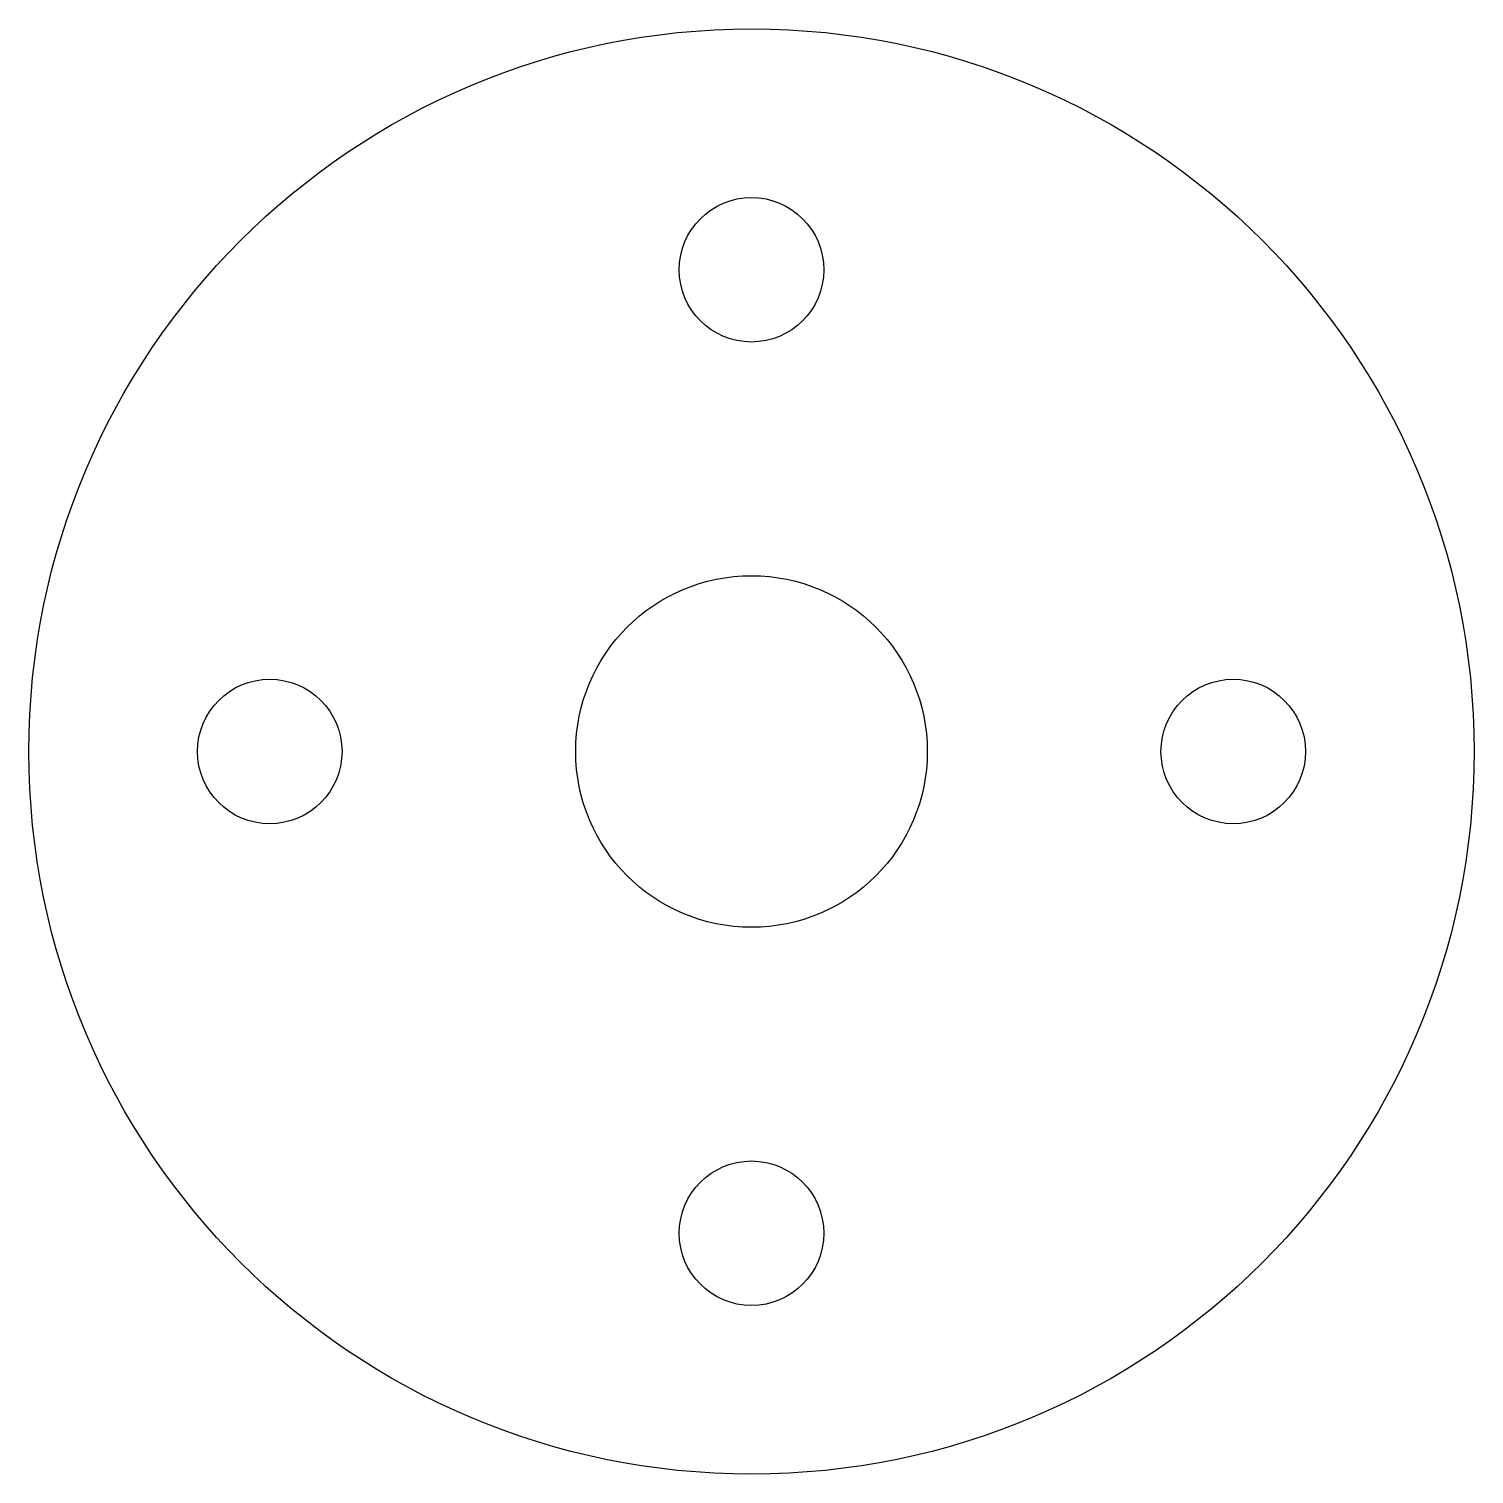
# Model space of a CAD drawing. Header units: millimetres. Extents: x -15 to 15, y -15 to 15.
import ezdxf

# ---------------------------------------------------------------- set-up
doc = ezdxf.new("R2010")
doc.units = ezdxf.units.MM

msp = doc.modelspace()

# ---------------------------------------------------------------- linework, layer by layer
at = {"linetype": 'Continuous'}
for centre, radius in [((0, 0), 15), ((0, 10), 1.5), ((0, 0), 3.65), ((-10, 0), 1.5), ((10, 0), 1.5), ((0, -10), 1.5)]:
    msp.add_circle(centre, radius, dxfattribs=at)

doc.saveas('drawing.dxf')
